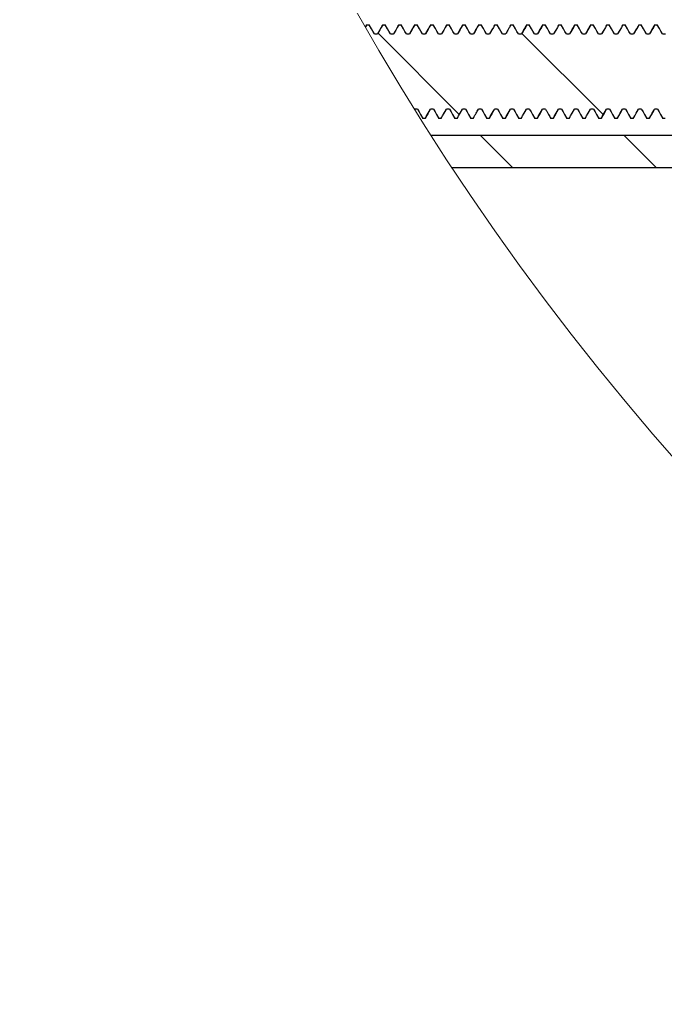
# Model space of a CAD drawing. Header units: millimetres. Extents: x 2 to 1187, y 2 to 839.
# Drawn here: x 801.02 to 821.18, y 658.17 to 689.13 of the extents above; entities that cross this region are included whole.
import ezdxf

# ---------------------------------------------------------------- set-up
doc = ezdxf.new("R2010")
doc.units = ezdxf.units.MM

# ---------------------------------------------------------------- blocks, each defined once
blk = doc.blocks.new('SW_HATCH_4')
at = {"color": 0, "linetype": 'Continuous', "lineweight": 18}
for p, q in [((-113.783, -102.8), (-111.247, -105.336)), ((-109.287, -102.806), (-106.749, -105.344)), ((-110.583, -106), (-109.583, -107)), ((-106.093, -106), (-105.093, -107))]:
    blk.add_line(p, q, dxfattribs=at)

msp = doc.modelspace()

# ---------------------------------------------------------------- linework, layer by layer
at = {"color": 7, "linetype": 'Continuous', "lineweight": 25}
for p, q in [((811.851246, 688.970534), (811.8119, 688.902615)), ((811.857996, 688.976793), (811.813561, 688.899724)), ((811.857982, 688.974826), (811.929537, 688.974826)), ((812.358109, 688.974826), (812.429307, 688.974826)), ((812.858021, 688.974826), (812.929323, 688.974826)), ((813.358081, 688.974826), (813.429383, 688.974826)), ((813.857553, 688.974826), (813.929459, 688.974826)), ((814.357987, 688.974826), (814.429251, 688.974826)), ((814.858062, 688.974826), (814.929364, 688.974826)), ((815.357951, 688.974826), (815.429529, 688.974826)), ((815.858109, 688.974826), (815.929269, 688.974826)), ((816.35802, 688.974826), (816.429322, 688.974826)), ((816.858081, 688.974826), (816.929391, 688.974826)), ((817.358104, 688.974826), (817.429436, 688.974826)), ((817.857994, 688.974826), (817.929296, 688.974826)), ((818.358062, 688.974826), (818.429371, 688.974826)), ((818.857929, 688.974826), (818.929529, 688.974826)), ((819.358101, 688.974826), (819.429217, 688.974826)), ((819.858028, 688.974826), (819.92933, 688.974826)), ((820.358081, 688.974826), (820.42939, 688.974826)), ((820.858104, 688.974826), (820.929414, 688.974826)), ((812.094306, 688.689066), (812.19296, 688.689066)), ((812.213397, 688.724501), (812.192505, 688.689066)), ((812.594307, 688.689066), (812.693043, 688.689066)), ((812.70024, 688.699542), (812.693631, 688.688366)), ((813.094301, 688.689066), (813.193103, 688.689066)), ((813.594362, 688.689066), (813.693141, 688.689066)), ((814.093886, 688.689066), (814.193008, 688.689066)), ((814.232407, 688.755704), (814.192904, 688.688768)), ((814.594356, 688.689066), (814.693084, 688.689066)), ((815.094342, 688.689066), (815.193241, 688.689066)), ((815.594276, 688.689066), (815.692922, 688.689066)), ((815.720839, 688.737137), (815.692505, 688.689066)), ((816.094397, 688.689066), (816.19305, 688.689066)), ((816.193735, 688.688306), (816.193549, 688.687993)), ((816.594301, 688.689066), (816.693103, 688.689066)), ((817.094369, 688.689066), (817.193119, 688.689066)), ((817.593848, 688.689066), (817.693015, 688.689066)), ((817.729106, 688.749848), (817.693023, 688.688708)), ((818.094274, 688.689066), (818.193084, 688.689066)), ((818.594349, 688.689066), (818.693234, 688.689066)), ((819.094246, 688.689066), (819.192899, 688.689066)), ((819.226799, 688.747195), (819.192534, 688.689066)), ((819.594396, 688.689066), (819.693049, 688.689066)), ((820.094308, 688.689066), (820.193102, 688.689066)), ((820.594368, 688.689066), (820.693096, 688.689066)), ((821.094399, 688.689066), (821.193015, 688.689066)), ((813.343851, 686.334399), (813.344275, 686.335144)), ((813.344216, 686.333803), (813.344298, 686.333937)), ((813.443025, 686.333565), (813.344365, 686.333565)), ((813.943004, 686.333565), (813.844321, 686.333565)), ((814.443027, 686.333565), (814.344158, 686.333565)), ((814.942991, 686.333565), (814.844286, 686.333565)), ((815.314075, 686.281351), (815.344861, 686.333565)), ((815.443179, 686.333565), (815.344458, 686.333565)), ((815.942993, 686.333565), (815.844191, 686.333565)), ((816.443091, 686.333565), (816.344259, 686.333565)), ((816.806083, 686.268939), (816.844424, 686.333893)), ((816.943576, 686.333565), (816.84435, 686.333565)), ((817.442996, 686.333565), (817.344298, 686.333565)), ((817.943035, 686.333565), (817.84427, 686.333565)), ((818.339659, 686.327455), (818.34369, 686.33428)), ((818.442991, 686.333565), (818.344293, 686.333565)), ((818.820989, 686.293064), (818.844868, 686.333565)), ((818.943044, 686.333565), (818.844436, 686.333565)), ((819.442993, 686.333565), (819.344176, 686.333565)), ((819.943098, 686.333565), (819.844259, 686.333565)), ((820.30355, 686.264379), (820.344387, 686.333565)), ((820.443546, 686.333565), (820.344357, 686.333565)), ((820.942996, 686.333565), (820.844276, 686.333565)), ((813.679336, 686.04782), (813.608004, 686.04782)), ((814.179307, 686.04782), (814.107982, 686.04782)), ((814.679308, 686.04782), (814.608006, 686.04782)), ((815.179279, 686.04782), (815.108141, 686.04782)), ((815.680271, 686.04782), (815.607889, 686.04782)), ((816.179281, 686.04782), (816.107971, 686.04782)), ((816.679371, 686.04782), (816.608069, 686.04782)), ((817.17932, 686.04782), (817.107981, 686.04782)), ((817.679291, 686.04782), (817.607975, 686.04782)), ((818.179315, 686.04782), (818.108013, 686.04782)), ((818.679279, 686.04782), (818.608126, 686.04782)), ((819.179473, 686.04782), (819.107881, 686.04782)), ((819.679281, 686.04782), (819.607971, 686.04782)), ((820.179379, 686.04782), (820.108076, 686.04782)), ((820.679298, 686.04782), (820.607966, 686.04782)), ((821.179291, 686.04782), (821.107974, 686.04782)), ((822.783714, 685.511319), (813.862255, 685.511319)), ((814.510738, 684.511317), (822.808718, 684.511317))]:
    msp.add_line(p, q, dxfattribs=at)
at = {"color": 7, "linetype": 'Continuous', "lineweight": 25, "flags": 128}
for points in [[(812.094269, 688.690422), (812.047278, 688.771902), (812.000288, 688.853381), (811.929291, 688.976495)], [(812.358102, 688.975213), (812.311081, 688.893748), (812.26406, 688.812284), (812.193124, 688.689394)], [(812.594389, 688.689722), (812.547376, 688.771186), (812.500363, 688.852666), (812.429411, 688.97563)], [(812.858036, 688.972397), (812.810948, 688.890977), (812.763853, 688.809542), (812.693057, 688.687129)], [(813.094338, 688.687159), (813.047251, 688.768579), (813.000156, 688.850013), (812.92936, 688.972441)], [(813.357962, 688.975034), (813.310934, 688.89357), (813.263906, 688.812105), (813.192984, 688.689245)], [(813.59425, 688.688902), (813.547214, 688.770367), (813.500179, 688.851817), (813.429272, 688.974617)], [(813.858068, 688.976912), (813.811084, 688.895417), (813.764108, 688.813923), (813.693089, 688.69075)], [(814.09434, 688.690914), (814.047364, 688.772408), (814.000389, 688.853888), (813.929362, 688.977105)], [(814.358083, 688.973142), (814.311018, 688.891707), (814.263945, 688.810272), (814.193113, 688.687725)], [(814.594379, 688.687963), (814.547321, 688.769413), (814.500255, 688.850848), (814.429408, 688.973455)], [(814.857973, 688.973246), (814.810907, 688.891796), (814.763835, 688.810361), (814.692994, 688.687799)], [(815.094275, 688.687576), (815.047195, 688.769011), (815.000122, 688.850446), (814.929297, 688.972963)], [(815.358003, 688.976986), (815.31102, 688.895492), (815.264044, 688.813997), (815.193025, 688.690809)], [(815.594276, 688.690616), (815.547293, 688.772095), (815.50031, 688.853575), (815.429298, 688.976733)], [(815.858109, 688.9749), (815.811073, 688.893435), (815.764045, 688.811971), (815.693131, 688.689126)], [(816.094389, 688.689468), (816.047368, 688.770933), (816.000355, 688.852398), (815.929411, 688.975317)], [(816.594323, 688.687129), (816.547235, 688.768549), (816.500148, 688.849984), (816.429345, 688.972412)], [(816.857962, 688.975347), (816.810941, 688.893882), (816.763928, 688.812418), (816.692984, 688.689498)], [(817.09425, 688.689155), (817.047221, 688.77062), (817.000193, 688.852085), (816.929271, 688.97493)], [(817.358075, 688.976703), (817.311091, 688.895224), (817.264108, 688.813729), (817.193096, 688.690586)], [(817.594355, 688.690795), (817.547372, 688.772289), (817.500396, 688.853769), (817.429377, 688.976956)], [(817.858083, 688.972933), (817.811003, 688.891498), (817.76393, 688.810078), (817.693105, 688.687561)], [(818.094378, 688.68777), (818.047305, 688.769219), (818.00024, 688.850654), (817.9294, 688.973216)], [(818.357972, 688.973484), (818.310907, 688.892035), (818.263842, 688.8106), (818.192994, 688.687993)], [(818.594267, 688.68774), (818.547195, 688.769175), (818.500122, 688.85061), (818.429289, 688.973172)], [(818.858011, 688.97712), (818.811035, 688.895626), (818.764059, 688.814131), (818.693032, 688.690929)], [(819.094291, 688.690765), (819.047307, 688.772259), (819.000324, 688.853739), (818.929313, 688.976927)], [(819.358108, 688.974587), (819.311065, 688.893123), (819.26403, 688.811673), (819.19313, 688.688872)], [(819.594396, 688.689215), (819.547368, 688.77068), (819.50034, 688.852144), (819.429418, 688.975004)], [(819.85802, 688.972456), (819.810925, 688.891021), (819.763837, 688.809602), (819.693042, 688.687159)], [(820.094315, 688.687129), (820.047228, 688.768549), (820.00014, 688.849984), (819.929337, 688.972397)], [(820.357969, 688.97566), (820.310956, 688.894195), (820.263943, 688.812716), (820.192991, 688.689751)], [(820.594249, 688.689424), (820.547229, 688.770888), (820.500208, 688.852353), (820.429271, 688.975258)], [(820.858082, 688.976465), (820.811091, 688.894985), (820.7641, 688.813506), (820.693103, 688.690392)], [(821.094362, 688.690646), (821.047379, 688.772125), (821.000395, 688.85362), (820.929384, 688.976778)], [(813.443018, 686.331896), (813.490001, 686.250416), (813.536985, 686.168922), (813.607996, 686.045749)], [(813.679298, 686.046017), (813.726282, 686.127512), (813.773272, 686.208991), (813.844276, 686.33212)], [(813.943123, 686.333386), (813.990151, 686.251922), (814.037179, 686.170457), (814.108102, 686.047582)], [(814.179411, 686.047165), (814.226424, 686.128644), (814.273445, 686.210109), (814.344389, 686.333043)], [(814.44305, 686.335517), (814.490145, 686.254097), (814.537233, 686.172662), (814.608028, 686.050234)], [(814.679352, 686.050219), (814.72644, 686.131639), (814.773528, 686.213074), (814.844331, 686.335502)], [(814.942984, 686.333267), (814.990004, 686.251802), (815.037025, 686.170338), (815.107962, 686.047448)], [(815.443097, 686.331971), (815.490072, 686.250476), (815.537056, 686.168997), (815.608067, 686.045824)], [(815.679369, 686.0456), (815.726345, 686.127094), (815.773321, 686.208589), (815.844348, 686.331777)], [(815.943105, 686.33501), (815.990178, 686.253576), (816.037251, 686.172141), (816.108083, 686.049608)], [(816.1794, 686.04931), (816.226466, 686.130745), (816.273538, 686.212195), (816.344378, 686.334772)], [(816.442994, 686.334742), (816.49006, 686.253307), (816.537125, 686.171872), (816.607973, 686.049281)], [(816.679289, 686.049579), (816.726362, 686.131013), (816.773435, 686.212448), (816.844268, 686.334981)], [(816.943033, 686.331777), (816.990008, 686.250282), (817.036984, 686.168788), (817.108011, 686.045585)], [(817.179305, 686.045809), (817.226289, 686.127288), (817.273272, 686.208783), (817.344284, 686.331956)], [(817.679418, 686.047478), (817.726439, 686.128942), (817.773459, 686.210407), (817.844389, 686.333297)], [(817.943042, 686.335502), (817.99013, 686.254067), (818.037217, 686.172647), (818.10802, 686.050219)], [(818.179345, 686.050234), (818.226432, 686.131669), (818.27352, 686.213089), (818.344323, 686.335517)], [(818.442983, 686.333014), (818.489997, 686.251549), (818.537017, 686.170069), (818.607962, 686.047135)], [(818.679271, 686.047552), (818.726292, 686.129017), (818.77332, 686.210481), (818.844249, 686.333356)], [(818.943104, 686.332149), (818.990087, 686.250655), (819.037078, 686.169175), (819.108082, 686.046047)], [(819.179376, 686.045764), (819.22636, 686.127258), (819.273343, 686.208738), (819.344355, 686.331911)], [(819.443097, 686.335159), (819.490177, 686.253725), (819.537258, 686.17229), (819.608075, 686.049787)], [(819.679392, 686.049534), (819.726465, 686.130969), (819.773538, 686.212404), (819.844371, 686.334951)], [(819.942986, 686.334548), (819.990052, 686.253099), (820.03711, 686.171664), (820.107965, 686.049027)], [(820.179282, 686.049355), (820.226354, 686.130805), (820.27342, 686.21224), (820.34426, 686.334817)], [(820.44304, 686.331673), (820.490016, 686.250193), (820.536991, 686.168699), (820.608018, 686.045466)], [(820.679312, 686.04563), (820.726296, 686.127124), (820.773272, 686.208604), (820.844291, 686.331807)], [(820.94313, 686.333893), (820.990166, 686.252428), (821.037209, 686.170978), (821.108108, 686.048208)]]:
    msp.add_lwpolyline(points, dxfattribs=at)
at = {"color": 7, "linetype": 'Continuous', "lineweight": 18}
msp.add_arc((882.80873, 729.511326), 81.790074, 119.2786259, 240.7213741, dxfattribs=at)
at = {"color": 7, "linetype": 'Continuous', "lineweight": 25}
for points, knots in [([(812.339893, 688.927604), (812.340395, 688.934676), (812.341633, 688.952086), (812.351971, 688.966354), (812.358109, 688.974826)], [0, 0, 0, 0, 0.406208547, 1, 1, 1, 1]), ([(812.839737, 688.927008), (812.840244, 688.934244), (812.841478, 688.951855), (812.851888, 688.96631), (812.858021, 688.974826)], [0, 0, 0, 0, 0.410850822, 1, 1, 1, 1]), ([(813.351212, 688.968567), (813.323415, 688.920637), (813.269372, 688.82745), (813.215262, 688.734303), (813.188983, 688.689066)], [0, 0, 0, 0, 0.5143517381, 1, 1, 1, 1]), ([(813.850654, 688.970921), (813.822885, 688.922956), (813.76848, 688.828983), (813.714001, 688.735053), (813.68733, 688.689066)], [0, 0, 0, 0, 0.510419253, 1, 1, 1, 1]), ([(814.339725, 688.926993), (814.340232, 688.934265), (814.341458, 688.951883), (814.351872, 688.966338), (814.357987, 688.974826)], [0, 0, 0, 0, 0.412800741, 1, 1, 1, 1]), ([(814.85082, 688.966585), (814.823019, 688.918709), (814.769289, 688.82618), (814.715481, 688.733696), (814.689515, 688.689066)], [0, 0, 0, 0, 0.517423019, 1, 1, 1, 1]), ([(815.351201, 688.970758), (815.323417, 688.922772), (815.269037, 688.828854), (815.214583, 688.734978), (815.187951, 688.689066)], [0, 0, 0, 0, 0.510927392, 1, 1, 1, 1]), ([(815.839877, 688.927514), (815.840379, 688.934618), (815.84161, 688.952061), (815.851968, 688.966353), (815.858109, 688.974826)], [0, 0, 0, 0, 0.407210201, 1, 1, 1, 1]), ([(816.358028, 688.972412), (816.342333, 688.945266), (816.310945, 688.890977), (816.255936, 688.795892), (816.216646, 688.727939), (816.19305, 688.687129)], [0, 0, 0, 0, 0.285444197, 0.57086057, 1, 1, 1, 1]), ([(816.339759, 688.927112), (816.340263, 688.934306), (816.341495, 688.95188), (816.351884, 688.966306), (816.35802, 688.974826)], [0, 0, 0, 0, 0.4093747203, 1, 1, 1, 1]), ([(816.851249, 688.96891), (816.823452, 688.920969), (816.769354, 688.827667), (816.715185, 688.734407), (816.688849, 688.689066)], [0, 0, 0, 0, 0.513823449, 1, 1, 1, 1]), ([(817.350512, 688.970698), (817.322745, 688.922742), (817.268377, 688.828844), (817.213936, 688.734988), (817.1873, 688.689066)], [0, 0, 0, 0, 0.510719674, 1, 1, 1, 1]), ([(817.83971, 688.926903), (817.840218, 688.934207), (817.841445, 688.951858), (817.851878, 688.966338), (817.857994, 688.974826)], [0, 0, 0, 0, 0.413791253, 1, 1, 1, 1]), ([(818.350902, 688.966853), (818.323101, 688.918967), (818.26933, 688.826348), (818.215479, 688.733776), (818.18947, 688.689066)], [0, 0, 0, 0, 0.517027264, 1, 1, 1, 1]), ([(818.851149, 688.970936), (818.823366, 688.922951), (818.768956, 688.828975), (818.714478, 688.735038), (818.687817, 688.689066)], [0, 0, 0, 0, 0.5106088392, 1, 1, 1, 1]), ([(819.339855, 688.927395), (819.340359, 688.934556), (819.341591, 688.952042), (819.351971, 688.966367), (819.358101, 688.974826)], [0, 0, 0, 0, 0.409482902, 1, 1, 1, 1]), ([(819.839781, 688.927261), (819.840286, 688.934393), (819.841525, 688.951913), (819.851885, 688.966297), (819.858028, 688.974826)], [0, 0, 0, 0, 0.407087451, 1, 1, 1, 1]), ([(820.351271, 688.969267), (820.323476, 688.921317), (820.269325, 688.827896), (820.215105, 688.734516), (820.188714, 688.689066)], [0, 0, 0, 0, 0.513276301, 1, 1, 1, 1]), ([(820.850378, 688.970415), (820.822608, 688.92247), (820.768277, 688.828668), (820.713883, 688.734904), (820.687292, 688.689066)], [0, 0, 0, 0, 0.511136305, 1, 1, 1, 1]), ([(813.686913, 686.052052), (813.71468, 686.099997), (813.769038, 686.193854), (813.823459, 686.287672), (813.85008, 686.333565)], [0, 0, 0, 0, 0.510837493, 1, 1, 1, 1]), ([(814.186117, 686.053587), (814.21391, 686.101533), (814.268023, 686.194883), (814.322217, 686.288185), (814.348576, 686.333565)], [0, 0, 0, 0, 0.513620107, 1, 1, 1, 1]), ([(814.697547, 686.092941), (814.697096, 686.087715), (814.695668, 686.071144), (814.685956, 686.057299), (814.679308, 686.04782)], [0, 0, 0, 0, 0.315390227, 1, 1, 1, 1]), ([(815.179272, 686.047865), (815.194946, 686.075021), (815.226294, 686.129329), (815.281303, 686.224568), (815.320613, 686.292665), (815.34425, 686.33361)], [0, 0, 0, 0, 0.285086021, 0.570144222, 1, 1, 1, 1]), ([(815.197421, 686.092807), (815.196969, 686.087497), (815.195561, 686.07097), (815.185862, 686.05718), (815.179279, 686.04782)], [0, 0, 0, 0, 0.321258381, 1, 1, 1, 1]), ([(815.686187, 686.051814), (815.713971, 686.099799), (815.768362, 686.193738), (815.822829, 686.287633), (815.849474, 686.333565)], [0, 0, 0, 0, 0.510817172, 1, 1, 1, 1]), ([(816.186523, 686.055956), (816.214323, 686.103838), (816.268065, 686.196399), (816.321891, 686.28891), (816.347873, 686.333565)], [0, 0, 0, 0, 0.517302383, 1, 1, 1, 1]), ([(816.697625, 686.093254), (816.697167, 686.087837), (816.695754, 686.07115), (816.685975, 686.057225), (816.679371, 686.04782)], [0, 0, 0, 0, 0.324609779, 1, 1, 1, 1]), ([(817.186771, 686.051799), (817.21454, 686.099759), (817.268934, 686.193702), (817.323399, 686.287603), (817.350058, 686.333565)], [0, 0, 0, 0, 0.510530178, 1, 1, 1, 1]), ([(817.44313, 686.333639), (817.458805, 686.306484), (817.490153, 686.252175), (817.545161, 686.156936), (817.584472, 686.088839), (817.608109, 686.047895)], [0, 0, 0, 0, 0.285086021, 0.570144222, 1, 1, 1, 1]), ([(817.686146, 686.053945), (817.713942, 686.101881), (817.768002, 686.19511), (817.82214, 686.288294), (817.848442, 686.333565)], [0, 0, 0, 0, 0.514174025, 1, 1, 1, 1]), ([(818.197569, 686.093075), (818.197116, 686.087792), (818.195692, 686.071173), (818.185956, 686.05729), (818.179315, 686.04782)], [0, 0, 0, 0, 0.317869119, 1, 1, 1, 1]), ([(818.697406, 686.092717), (818.696956, 686.087439), (818.695549, 686.070942), (818.685864, 686.057179), (818.679279, 686.04782)], [0, 0, 0, 0, 0.320005707, 1, 1, 1, 1]), ([(819.186142, 686.052022), (819.213928, 686.100003), (819.26829, 686.193872), (819.322727, 686.287698), (819.349339, 686.333565)], [0, 0, 0, 0, 0.511142719, 1, 1, 1, 1]), ([(819.686605, 686.05621), (819.714405, 686.104081), (819.768109, 686.196556), (819.821893, 686.288984), (819.847835, 686.333565)], [0, 0, 0, 0, 0.517671802, 1, 1, 1, 1]), ([(820.197618, 686.093179), (820.19716, 686.087778), (820.19575, 686.071116), (820.185981, 686.057215), (820.179379, 686.04782)], [0, 0, 0, 0, 0.324187348, 1, 1, 1, 1]), ([(820.686644, 686.05162), (820.714413, 686.099591), (820.768829, 686.193596), (820.823326, 686.287554), (820.850013, 686.333565)], [0, 0, 0, 0, 0.510302542, 1, 1, 1, 1])]:
    msp.add_open_spline(points, degree=3, knots=knots, dxfattribs=at)

# ---------------------------------------------------------------- block references
at = {"color": 7, "linetype": 'Continuous', "lineweight": 18}
msp.add_blockref('SW_HATCH_4', (925.993347, 791.511325), dxfattribs=at)

doc.saveas('drawing.dxf')
